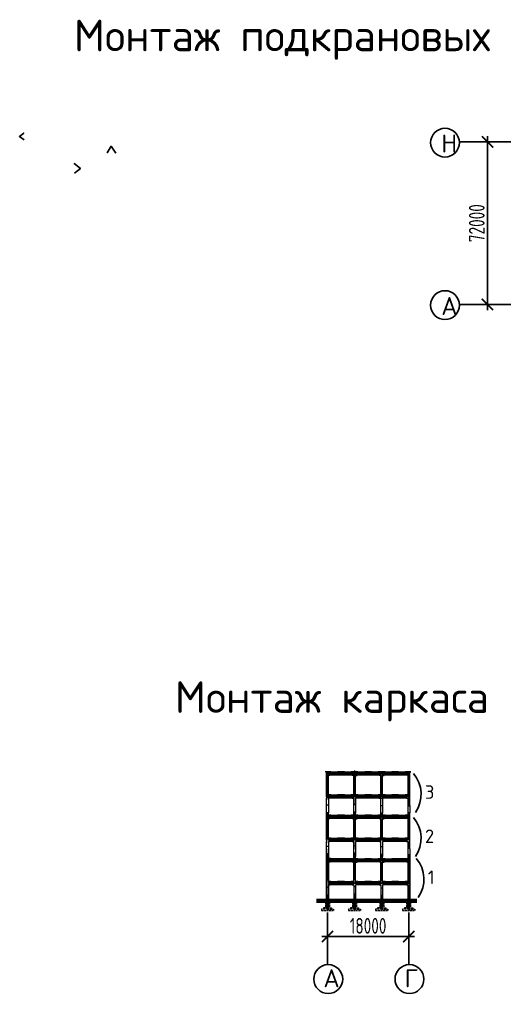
# Paper-space layout 'захватки' of a CAD drawing. Header units: millimetres. Extents: x 42 to 1165, y 6 to 801.
# Drawn here: x 450.5 to 558, y 29.3 to 245.1 of the extents above; entities that cross this region are included whole.
import ezdxf

# ---------------------------------------------------------------- set-up
doc = ezdxf.new("R2010")
doc.units = ezdxf.units.MM
doc.header["$LTSCALE"] = 0.5
doc.linetypes.add('ACAD_ISO10W100', pattern=[18, 12, -3, 0, -3])
doc.linetypes.add('JIS_02_4.0', pattern=[5.5, 4, -1.5])
doc.layers.add('ЛИНИИ_045', color=254, linetype='Continuous')
doc.layers.add('размеры', color=7, linetype='Continuous')
for name, color, linetype, lineweight in [('ТОНКИЕе', 7, 'Continuous', 25), ('Я Тонкая', 2, 'Continuous', 15), ('Я Штриховая', 6, 'JIS_02_4.0', 15), ('яОсевая', 3, 'ACAD_ISO10W100', 15), ('яТолстая', 1, 'Continuous', 60), ('яШтриховая', 6, 'JIS_02_4.0', 15)]:
    doc.layers.add(name, color=color, linetype=linetype, lineweight=lineweight)
doc.styles.add('Наклонный', font='isocpeur.ttf', dxfattribs={"width": 0.7, "height": 3.5})
doc.styles.add('Наклонный 5', font='isocpeur.ttf', dxfattribs={"height": 7})
doc.dimstyles.new('СТРОИТЕЛЬНЫЙ', dxfattribs={"dimtxt": 3.5, "dimasz": 2.5, "dimexe": 1.25, "dimexo": 0.625, "dimtad": 1, "dimdec": 0, "dimlfac": 500, "dimdsep": 46, "dimtxsty": 'Наклонный', "dimblk1": 'ARCHTICK', "dimblk2": 'ARCHTICK', "dimsah": 1, "dimcen": 0, "dimdle": 1.25, "dimadec": 0, "dimazin": 0, "dimtfac": 0.75, "dimtdec": 0, "dimtmove": 0, "dimatfit": 3, "dimldrblk": 'ARCHTICK', "dimfxl": 1, "dimtolj": 1, "dimtzin": 0, "dimarcsym": 0})

# ---------------------------------------------------------------- blocks, each defined once
blk = doc.blocks.new('_ArchTick')
at = {"color": 0, "linetype": 'ByBlock', "const_width": 0.15}
blk.add_lwpolyline([(-0.5, -0.5), (0.5, 0.5)], dxfattribs=at)
blk = doc.blocks.new('*D753')
at = {"layer": 'Defpoints', "color": 0}
for p in [(566.63, 217.98), (554.24, 181.98), (566.63, 181.98)]:
    blk.add_point(p, dxfattribs=at)
at = {"layer": 'размеры', "color": 0, "lineweight": -2}
for p, q in [((566.01, 217.98), (552.99, 217.98)), ((554.24, 219.23), (554.24, 180.73)), ((566.01, 181.98), (552.99, 181.98))]:
    blk.add_line(p, q, dxfattribs=at)
at = {"layer": 'размеры', "color": 0, "lineweight": -2, "xscale": 2.5, "yscale": 2.5, "zscale": 2.5}
for p, rotation in [((554.24, 217.98), 90), ((554.24, 181.98), 270)]:
    blk.add_blockref('_ArchTick', p, dxfattribs=dict(at, rotation=rotation))
at = {"layer": 'размеры', "color": 0, "insert": (551.86, 199.98), "char_height": 3.5, "attachment_point": 5, "rotation": 90, "style": 'Наклонный'}
blk.add_mtext('\\A1;72000', dxfattribs=at)
blk = doc.blocks.new('*D758')
at = {"layer": 'Defpoints', "color": 0}
for p in [(518.78, 45.23), (536.78, 45.23), (536.78, 41.93)]:
    blk.add_point(p, dxfattribs=at)
at = {"layer": 'размеры', "color": 0, "lineweight": -2}
for p, q in [((518.78, 44.6), (518.78, 40.68)), ((536.78, 44.6), (536.78, 40.68)), ((517.53, 41.93), (538.03, 41.93))]:
    blk.add_line(p, q, dxfattribs=at)
at = {"layer": 'размеры', "color": 0, "lineweight": -2, "xscale": 2.5, "yscale": 2.5, "zscale": 2.5, "rotation": 180}
blk.add_blockref('_ArchTick', (518.78, 41.93), dxfattribs=at)
at = {"layer": 'размеры', "color": 0, "lineweight": -2, "xscale": 2.5, "yscale": 2.5, "zscale": 2.5}
blk.add_blockref('_ArchTick', (536.78, 41.93), dxfattribs=at)
at = {"layer": 'размеры', "color": 0, "insert": (527.78, 44.3), "char_height": 3.5, "attachment_point": 5, "style": 'Наклонный'}
blk.add_mtext('\\A1;18000', dxfattribs=at)

psp = doc.layouts.new('захватки')

# ---------------------------------------------------------------- linework, layer by layer
at = {"lineweight": 20}
for points in [[(518.9843, 78.1833), (519.5243, 78.1833), (519.5243, 78.4033), (518.2848, 78.4045)], [(518.5842, 72.8507), (518.5842, 78.4033)], [(518.9842, 77.5139), (518.9842, 77.6827), (519.3174, 77.6827), (519.3174, 77.9143)], [(518.9847, 77.9109), (518.9847, 77.9109), (518.9847, 77.9109), (518.9845, 78.4033)], [(518.9954, 77.9732), (518.9954, 78.1732), (524.6003, 78.1732), (524.6003, 77.9109), (518.9847, 77.9109)], [(518.9847, 77.9109), (519.3174, 77.9143)], [(519.3265, 77.7389), (524.2407, 77.7389)], [(519.5243, 78.1833), (519.5243, 78.4033), (521.0243, 78.4033), (521.0243, 78.1732)], [(521.0243, 78.1791), (521.0243, 78.1791), (522.5243, 78.1791), (522.5243, 78.3991), (521.0243, 78.3991), (521.0243, 78.1791)], [(522.5243, 78.1833), (522.5243, 78.4033), (524.0243, 78.4033), (524.0243, 78.1732)], [(524.6023, 77.6448), (524.6023, 77.6448), (524.269, 77.6448), (524.269, 77.8764)], [(524.6017, 77.8731), (524.269, 77.8764)], [(524.6017, 77.8731), (524.602, 78.4013)], [(525.0092, 77.9732), (525.0092, 78.1732), (530.6142, 78.1732), (530.6142, 77.9109), (524.9986, 77.9109)], [(525.0023, 77.476), (525.0023, 77.6448), (525.3355, 77.6448), (525.3355, 77.8764)], [(525.0028, 77.8731), (525.0028, 77.8731), (525.0028, 77.8731), (525.0025, 78.4)], [(525.0028, 77.8731), (525.3355, 77.8764)], [(525.003, 78.1791), (525.5243, 78.1791), (525.5243, 78.3991), (525.003, 78.3991)], [(525.3403, 77.7389), (530.2546, 77.7389)], [(525.5243, 78.1791), (525.5243, 78.3991), (527.0243, 78.3991), (527.0243, 78.169)], [(527.0243, 78.175), (527.0243, 78.175), (528.5243, 78.175), (528.5243, 78.395), (527.0243, 78.395), (527.0243, 78.175)], [(528.5243, 78.175), (528.5243, 78.395), (530.0243, 78.395), (530.0243, 78.1649)], [(531.5243, 78.3909), (530.0243, 78.3909), (530.0243, 78.1709)], [(530.6039, 77.6448), (530.6039, 77.6448), (530.2146, 77.6448), (530.2146, 77.8764)], [(530.6039, 77.8731), (530.2146, 77.8764)], [(530.6033, 77.8731), (530.6036, 78.3909)], [(531.0039, 77.476), (531.0039, 77.6448), (531.3371, 77.6448), (531.3371, 77.8764)], [(531.0044, 77.8731), (531.0044, 77.8731), (531.0044, 77.8731), (531.0041, 78.3909)], [(531.0044, 77.8731), (531.3371, 77.8764)], [(531.0046, 78.1709), (531.5243, 78.1709), (531.5243, 78.3909), (531.0046, 78.3909)], [(531.0443, 77.9732), (531.0443, 78.1732), (536.6493, 78.1732), (536.6493, 77.9109), (531.0337, 77.9109)], [(531.3754, 77.7389), (536.2897, 77.7389)], [(531.5243, 78.1709), (531.5243, 78.3909), (533.0243, 78.3909), (533.0243, 78.1608)], [(533.0243, 78.1667), (533.0243, 78.1667), (534.5243, 78.1667), (534.5243, 78.3867), (533.0243, 78.3867), (533.0243, 78.1667)], [(534.5243, 78.1833), (534.5243, 78.4033), (536.0243, 78.4033), (536.0243, 78.1732)], [(536.0243, 78.1791), (536.0243, 78.1791), (536.6347, 78.1791), (536.6347, 78.3991), (536.0243, 78.3991), (536.0243, 78.1791)], [(536.634, 77.6827), (536.634, 77.6827), (536.3008, 77.6827), (536.3008, 77.9143)], [(536.6335, 77.9109), (536.3008, 77.9143)], [(536.6335, 77.9109), (536.6337, 78.3991)], [(537.034, 77.5983), (537.034, 77.5983), (537.034, 77.5983), (537.034, 78.3991)], [(518.5842, 76.2732), (518.5842, 72.8827)], [(518.9842, 72.8507), (518.9842, 77.5983)], [(524.6023, 72.8128), (524.6018, 77.6448)], [(524.6023, 76.2354), (524.6023, 72.8448)], [(525.0023, 72.8128), (525.0023, 77.5604)], [(530.6039, 72.8128), (530.6034, 77.6448)], [(530.6039, 77.476), (530.6039, 77.6448)], [(530.6039, 76.2354), (530.6039, 72.8448)], [(531.0039, 72.8128), (531.0039, 77.5604)], [(536.634, 72.8507), (536.634, 77.6827)], [(536.634, 76.2732), (536.634, 72.8827)], [(537.034, 70.9798), (537.034, 77.5983)], [(518.5842, 72.8507), (518.5842, 72.8827)], [(518.5842, 72.8507), (518.5861, 72.8243), (518.5861, 72.5662), (518.5842, 72.5925), (518.5842, 72.2205)], [(518.5842, 69.317), (518.5842, 72.5925)], [(518.9838, 73.123), (519.5238, 73.123), (519.5238, 73.343), (518.9838, 73.343)], [(518.9948, 72.9129), (518.9948, 73.1129), (524.5997, 73.1129), (524.5997, 72.8507), (518.9842, 72.8507)], [(518.9842, 72.8507), (519.3325, 72.8507), (519.3325, 72.5925), (518.9842, 72.5925), (518.9842, 70.9798)], [(519.3259, 72.6786), (524.2402, 72.6786)], [(519.5238, 73.123), (519.5238, 73.343), (521.0238, 73.343), (521.0238, 73.1129)], [(521.0238, 73.1189), (521.0238, 73.1189), (522.5238, 73.1189), (522.5238, 73.3389), (521.0238, 73.3389), (521.0238, 73.1189)], [(522.5238, 73.123), (522.5238, 73.343), (524.0238, 73.343), (524.0238, 73.1129)], [(524.6023, 72.8128), (524.254, 72.8128), (524.254, 72.5547), (524.6023, 72.5547), (524.6023, 70.9419)], [(524.6023, 72.8128), (524.6023, 72.8448)], [(524.6023, 69.2792), (524.6023, 72.5547)], [(524.6041, 72.5283), (524.6023, 72.5547), (524.6023, 72.1826)], [(525.0087, 72.9129), (525.0087, 73.1129), (530.6136, 73.1129), (530.6136, 72.8507), (524.9981, 72.8507)], [(525.0023, 72.8128), (525.3506, 72.8128), (525.3506, 72.5547), (525.0023, 72.5547), (525.0023, 70.9419)], [(525.0025, 73.1189), (525.5238, 73.1189), (525.5238, 73.3389), (525.0025, 73.3389)], [(525.3398, 72.6786), (530.2541, 72.6786)], [(525.5238, 73.1189), (525.5238, 73.3389), (527.0238, 73.3389), (527.0238, 73.1088)], [(527.0238, 73.1147), (527.0238, 73.1147), (528.5238, 73.1147), (528.5238, 73.3347), (527.0238, 73.3347), (527.0238, 73.1147)], [(528.5238, 73.1147), (528.5238, 73.3347), (530.0238, 73.3347), (530.0238, 73.1046)], [(530.6041, 73.3306), (530.0238, 73.3306), (530.0238, 73.1106)], [(530.6039, 72.8128), (530.1995, 72.8128), (530.1995, 72.5547), (530.6039, 72.5547), (530.6039, 72.5547)], [(530.6039, 72.8128), (530.6039, 72.8448)], [(530.6039, 69.2792), (530.6039, 72.5547)], [(531.0039, 72.8128), (531.3522, 72.8128), (531.3522, 72.5547), (531.0039, 72.5547), (531.0039, 70.9419)], [(531.0041, 73.1106), (531.5238, 73.1106), (531.5238, 73.3306), (531.0041, 73.3306)], [(531.0438, 72.9129), (531.0438, 73.1129), (536.6487, 73.1129), (536.6487, 72.8507), (531.0332, 72.8507)], [(531.3749, 72.6786), (536.2892, 72.6786)], [(531.5238, 73.1106), (531.5238, 73.3306), (533.0238, 73.3306), (533.0238, 73.1005)], [(533.0238, 73.1064), (533.0238, 73.1064), (534.5238, 73.1064), (534.5238, 73.3264), (533.0238, 73.3264), (533.0238, 73.1064)], [(534.5238, 73.123), (534.5238, 73.343), (536.0238, 73.343), (536.0238, 73.1129)], [(536.0238, 73.1189), (536.0238, 73.1189), (536.6342, 73.1189), (536.6342, 73.3389), (536.0238, 73.3389), (536.0238, 73.1189)], [(536.634, 72.8507), (536.2857, 72.8507), (536.2857, 72.5925), (536.634, 72.5925), (536.634, 70.9798)], [(536.634, 72.8507), (536.634, 72.8827)], [(536.634, 69.317), (536.634, 72.5925)], [(518.5837, 68.3082), (518.5842, 69.3116)], [(518.9842, 70.9798), (518.9842, 69.3116), (518.5842, 69.317)], [(518.9847, 68.3082), (518.9847, 68.3082), (518.9847, 68.3082), (518.9842, 69.3116), (518.5842, 69.3116)], [(524.6017, 68.2703), (524.6023, 69.2737)], [(525.0023, 70.9419), (525.0023, 69.2737), (524.6023, 69.2792)], [(525.0028, 68.2703), (525.0028, 68.2703), (525.0028, 68.2703), (525.0023, 69.2737), (524.6023, 69.2737)], [(530.6033, 68.2703), (530.6039, 69.2737)], [(531.0039, 70.9419), (531.0039, 69.2737), (530.6039, 69.2792)], [(531.0044, 68.2703), (531.0044, 68.2703), (531.0044, 68.2703), (531.0039, 69.2737), (530.6039, 69.2737)], [(536.6335, 68.3082), (536.634, 69.3116)], [(537.034, 70.9798), (537.034, 69.3116), (536.634, 69.317)], [(537.034, 67.9956), (537.034, 67.9956), (537.034, 67.9956), (537.034, 69.3116), (536.634, 69.3116)], [(518.5842, 63.2479), (518.5837, 68.3082)], [(518.5842, 67.9112), (518.5842, 68.3082), (518.5842, 68.3082), (518.5842, 68.3082)], [(518.5842, 68.08), (518.5842, 67.9112)], [(518.9842, 67.9112), (518.9842, 68.08), (519.3174, 68.08), (519.3174, 68.3116)], [(518.9842, 63.2479), (518.9842, 67.9956)], [(518.9847, 68.5806), (519.5247, 68.5806), (519.5247, 68.8006), (518.9847, 68.8006)], [(518.9847, 68.3082), (519.3174, 68.3116)], [(518.9958, 68.3705), (518.9958, 68.5705), (524.6007, 68.5705), (524.6007, 68.3082), (518.9852, 68.3082)], [(519.3269, 68.1362), (524.2412, 68.1362)], [(519.5247, 68.5806), (519.5247, 68.8006), (521.0247, 68.8006), (521.0247, 68.5705)], [(521.0247, 68.5764), (521.0247, 68.5764), (522.5247, 68.5764), (522.5247, 68.7964), (521.0247, 68.7964), (521.0247, 68.5764)], [(522.5247, 68.5806), (522.5247, 68.8006), (524.0247, 68.8006), (524.0247, 68.5705)], [(524.6023, 68.0421), (524.6023, 68.0421), (524.269, 68.0421), (524.269, 68.2737)], [(524.6017, 68.2703), (524.269, 68.2737)], [(524.6023, 63.2101), (524.6018, 68.0421)], [(525.0097, 68.3705), (525.0097, 68.5705), (530.6146, 68.5705), (530.6146, 68.3082), (524.9991, 68.3082)], [(525.0023, 67.8733), (525.0023, 68.0421), (525.3355, 68.0421), (525.3355, 68.2737)], [(525.0023, 63.2101), (525.0023, 67.9577)], [(525.0028, 68.2703), (525.3355, 68.2737)], [(525.0034, 68.5764), (525.5247, 68.5764), (525.5247, 68.7964), (525.0034, 68.7964)], [(525.3408, 68.1362), (530.2551, 68.1362)], [(525.5247, 68.5764), (525.5247, 68.7964), (527.0247, 68.7964), (527.0247, 68.5663)], [(527.0247, 68.5723), (527.0247, 68.5723), (528.5247, 68.5723), (528.5247, 68.7923), (527.0247, 68.7923), (527.0247, 68.5723)], [(528.5247, 68.5723), (528.5247, 68.7923), (530.0247, 68.7923), (530.0247, 68.5622)], [(530.605, 68.7881), (530.0247, 68.7881), (530.0247, 68.5681)], [(530.6039, 68.0421), (530.6039, 68.0421), (530.2146, 68.0421), (530.2146, 68.2737)], [(530.6039, 68.2703), (530.2146, 68.2737)], [(530.6039, 63.2101), (530.6034, 68.0421)], [(530.6039, 67.8733), (530.6039, 68.0421)], [(531.0039, 67.8733), (531.0039, 68.0421), (531.3371, 68.0421), (531.3371, 68.2737)], [(531.0039, 63.2101), (531.0039, 67.9577)], [(531.0044, 68.2703), (531.3371, 68.2737)], [(531.005, 68.5681), (531.5247, 68.5681), (531.5247, 68.7881), (531.005, 68.7881)], [(531.0448, 68.3705), (531.0448, 68.5705), (536.6497, 68.5705), (536.6497, 68.3082), (531.0342, 68.3082)], [(531.3759, 68.1362), (536.2901, 68.1362)], [(531.5247, 68.5681), (531.5247, 68.7881), (533.0247, 68.7881), (533.0247, 68.558)], [(533.0247, 68.564), (533.0247, 68.564), (534.5247, 68.564), (534.5247, 68.784), (533.0247, 68.784), (533.0247, 68.564)], [(534.5247, 68.5806), (534.5247, 68.8006), (536.0247, 68.8006), (536.0247, 68.5705)], [(536.0247, 68.5764), (536.0247, 68.5764), (536.6352, 68.5764), (536.6352, 68.7964), (536.0247, 68.7964), (536.0247, 68.5764)], [(536.634, 68.08), (536.634, 68.08), (536.3008, 68.08), (536.3008, 68.3116)], [(536.6335, 68.3082), (536.3008, 68.3116)], [(536.634, 63.2479), (536.634, 68.08)], [(537.034, 61.3771), (537.034, 67.9956)], [(518.5842, 66.6705), (518.5842, 63.28)], [(524.6023, 66.6326), (524.6023, 63.2421)], [(530.6039, 66.6326), (530.6039, 63.2421)], [(536.634, 66.6705), (536.634, 63.28)], [(518.5842, 63.2479), (518.5842, 63.28)], [(518.5842, 63.2479), (518.5861, 63.2216), (518.5861, 62.9635), (518.5842, 62.9898), (518.5842, 62.6178)], [(518.5842, 59.7143), (518.5842, 62.9898)], [(518.9838, 63.5203), (519.5238, 63.5203), (519.5238, 63.7403), (518.9838, 63.7403)], [(518.9948, 63.3102), (518.9948, 63.5102), (524.5997, 63.5102), (524.5997, 63.2479), (518.9842, 63.2479)], [(518.9842, 63.2479), (519.3325, 63.2479), (519.3325, 62.9898), (518.9842, 62.9898), (518.9842, 61.3771)], [(519.3259, 63.0759), (524.2402, 63.0759)], [(519.5238, 63.5203), (519.5238, 63.7403), (521.0238, 63.7403), (521.0238, 63.5102)], [(521.0238, 63.5161), (521.0238, 63.5161), (522.5238, 63.5161), (522.5238, 63.7361), (521.0238, 63.7361), (521.0238, 63.5161)], [(522.5238, 63.5203), (522.5238, 63.7403), (524.0238, 63.7403), (524.0238, 63.5102)], [(524.6023, 63.2101), (524.254, 63.2101), (524.254, 62.9519), (524.6023, 62.9519), (524.6023, 61.3392)], [(524.6023, 63.2101), (524.6023, 63.2421)], [(524.6023, 59.6764), (524.6023, 62.9519)], [(524.6041, 62.9256), (524.6023, 62.9519), (524.6023, 62.5799)], [(525.0087, 63.3102), (525.0087, 63.5102), (530.6136, 63.5102), (530.6136, 63.2479), (524.9981, 63.2479)], [(525.0023, 63.2101), (525.3506, 63.2101), (525.3506, 62.9519), (525.0023, 62.9519), (525.0023, 61.3392)], [(525.0025, 63.5161), (525.5238, 63.5161), (525.5238, 63.7361), (525.0025, 63.7361)], [(525.3398, 63.0759), (530.2541, 63.0759)], [(525.5238, 63.5161), (525.5238, 63.7361), (527.0238, 63.7361), (527.0238, 63.506)], [(527.0238, 63.512), (527.0238, 63.512), (528.5238, 63.512), (528.5238, 63.732), (527.0238, 63.732), (527.0238, 63.512)], [(528.5238, 63.512), (528.5238, 63.732), (530.0238, 63.732), (530.0238, 63.5019)], [(530.6041, 63.7279), (530.0238, 63.7279), (530.0238, 63.5079)], [(530.6039, 63.2101), (530.1995, 63.2101), (530.1995, 62.9519), (530.6039, 62.9519), (530.6039, 62.9519)], [(530.6039, 63.2101), (530.6039, 63.2421)], [(530.6039, 59.6764), (530.6039, 62.9519)], [(531.0039, 63.2101), (531.3522, 63.2101), (531.3522, 62.9519), (531.0039, 62.9519), (531.0039, 61.3392)], [(531.0041, 63.5079), (531.5238, 63.5079), (531.5238, 63.7279), (531.0041, 63.7279)], [(531.0438, 63.3102), (531.0438, 63.5102), (536.6487, 63.5102), (536.6487, 63.2479), (531.0332, 63.2479)], [(531.3749, 63.0759), (536.2892, 63.0759)], [(531.5238, 63.5079), (531.5238, 63.7279), (533.0238, 63.7279), (533.0238, 63.4978)], [(533.0238, 63.5037), (533.0238, 63.5037), (534.5238, 63.5037), (534.5238, 63.7237), (533.0238, 63.7237), (533.0238, 63.5037)], [(534.5238, 63.5203), (534.5238, 63.7403), (536.0238, 63.7403), (536.0238, 63.5102)], [(536.0238, 63.5161), (536.0238, 63.5161), (536.6342, 63.5161), (536.6342, 63.7361), (536.0238, 63.7361), (536.0238, 63.5161)], [(536.634, 63.2479), (536.2857, 63.2479), (536.2857, 62.9898), (536.634, 62.9898), (536.634, 61.3771)], [(536.634, 63.2479), (536.634, 63.28)], [(536.634, 59.7143), (536.634, 62.9898)], [(518.9842, 61.3771), (518.9842, 59.7089), (518.5842, 59.7143)], [(518.5842, 61.3771), (518.5842, 59.7089), (518.9842, 59.7143)], [(525.0023, 61.3392), (525.0023, 59.671), (524.6023, 59.6764)], [(531.0039, 61.3392), (531.0039, 59.671), (530.6039, 59.6764)], [(537.034, 61.3771), (537.034, 59.7089), (536.634, 59.7143)], [(518.9847, 58.966), (519.5247, 58.966), (519.5247, 59.186), (518.9847, 59.186)], [(518.9958, 58.7559), (518.9958, 58.9559), (524.6007, 58.9559), (524.6007, 58.6937), (518.9852, 58.6937)], [(519.3269, 58.5217), (524.2412, 58.5217)], [(519.5247, 58.966), (519.5247, 59.186), (521.0247, 59.186), (521.0247, 58.9559)], [(521.0247, 58.9619), (521.0247, 58.9619), (522.5247, 58.9619), (522.5247, 59.1819), (521.0247, 59.1819), (521.0247, 58.9619)], [(522.5247, 58.966), (522.5247, 59.186), (524.0247, 59.186), (524.0247, 58.9559)], [(524.6034, 59.1819), (524.0247, 59.1819), (524.0247, 58.9619)], [(524.6029, 53.6073), (524.6029, 58.4394), (524.2697, 58.4394), (524.2697, 58.671)], [(524.6024, 58.6676), (524.2697, 58.671)], [(524.6024, 58.6676), (524.6029, 59.671)], [(525.0034, 58.6676), (525.0034, 58.6676), (525.0034, 58.6676), (525.0029, 59.671), (524.6029, 59.671)], [(525.0097, 58.7559), (525.0097, 58.9559), (530.6146, 58.9559), (530.6146, 58.6937), (524.9991, 58.6937)], [(525.0029, 53.6073), (525.0029, 58.4394), (525.3361, 58.4394), (525.3361, 58.671)], [(525.0034, 58.9619), (525.5247, 58.9619), (525.5247, 59.1819), (525.0034, 59.1819)], [(525.0034, 58.6676), (525.3361, 58.671)], [(525.3408, 58.5217), (530.2551, 58.5217)], [(525.5247, 58.9619), (525.5247, 59.1819), (527.0247, 59.1819), (527.0247, 58.9518)], [(527.0247, 58.9578), (527.0247, 58.9578), (528.5247, 58.9578), (528.5247, 59.1778), (527.0247, 59.1778), (527.0247, 58.9578)], [(528.5247, 58.9578), (528.5247, 59.1778), (530.0247, 59.1778), (530.0247, 58.9477)], [(530.605, 59.1736), (530.0247, 59.1736), (530.0247, 58.9536)], [(530.6045, 53.6073), (530.6045, 58.4394), (530.2713, 58.4394), (530.2713, 58.671)], [(530.604, 58.6676), (530.2713, 58.671)], [(530.604, 58.6676), (530.6045, 59.671)], [(531.005, 58.6676), (531.005, 58.6676), (531.005, 58.6676), (531.0045, 59.671), (530.6045, 59.671)], [(531.0045, 53.6073), (531.0045, 58.4394), (531.3377, 58.4394), (531.3377, 58.671)], [(531.005, 58.9536), (531.5247, 58.9536), (531.5247, 59.1736), (531.005, 59.1736)], [(531.005, 58.6676), (531.3377, 58.671)], [(531.0448, 58.7559), (531.0448, 58.9559), (536.6497, 58.9559), (536.6497, 58.6937), (531.0342, 58.6937)], [(531.3759, 58.5217), (536.2901, 58.5217)], [(531.5247, 58.9536), (531.5247, 59.1736), (533.0247, 59.1736), (533.0247, 58.9435)], [(533.0247, 58.9495), (533.0247, 58.9495), (534.5247, 58.9495), (534.5247, 59.1695), (533.0247, 59.1695), (533.0247, 58.9495)], [(534.5247, 58.966), (534.5247, 59.186), (536.0247, 59.186), (536.0247, 58.9559)], [(536.0247, 58.9619), (536.0247, 58.9619), (536.6352, 58.9619), (536.6352, 59.1819), (536.0247, 59.1819), (536.0247, 58.9619)], [(518.9842, 53.8845), (519.5242, 53.8845), (519.5242, 54.1045), (518.9842, 54.1045)], [(519.5242, 53.8845), (519.5242, 54.1045), (521.0242, 54.1045), (521.0242, 53.8744)], [(521.0242, 53.8804), (521.0242, 53.8804), (522.5242, 53.8804), (522.5242, 54.1004), (521.0242, 54.1004), (521.0242, 53.8804)], [(522.5242, 53.8845), (522.5242, 54.1045), (524.0242, 54.1045), (524.0242, 53.8744)], [(524.6029, 54.1004), (524.0242, 54.1004), (524.0242, 53.8804)], [(525.0029, 53.8804), (525.5242, 53.8804), (525.5242, 54.1004), (525.0029, 54.1004)], [(525.5242, 53.8804), (525.5242, 54.1004), (527.0242, 54.1004), (527.0242, 53.8703)], [(527.0242, 53.8762), (527.0242, 53.8762), (528.5242, 53.8762), (528.5242, 54.0962), (527.0242, 54.0962), (527.0242, 53.8762)], [(528.5242, 53.8762), (528.5242, 54.0962), (530.0242, 54.0962), (530.0242, 53.8661)], [(530.6045, 54.0921), (530.0242, 54.0921), (530.0242, 53.8721)], [(531.0045, 53.8721), (531.5242, 53.8721), (531.5242, 54.0921), (531.0045, 54.0921)], [(531.5242, 53.8721), (531.5242, 54.0921), (533.0242, 54.0921), (533.0242, 53.862)], [(533.0242, 53.8679), (533.0242, 53.8679), (534.5242, 53.8679), (534.5242, 54.0879), (533.0242, 54.0879), (533.0242, 53.8679)], [(534.5242, 53.8845), (534.5242, 54.1045), (536.0242, 54.1045), (536.0242, 53.8744)], [(536.0242, 53.8804), (536.0242, 53.8804), (536.6346, 53.8804), (536.6346, 54.1004), (536.0242, 54.1004), (536.0242, 53.8804)], [(518.9953, 53.6744), (518.9953, 53.8744), (524.6002, 53.8744), (524.6002, 53.6122), (518.9846, 53.6122)], [(519.3264, 53.4401), (524.2406, 53.4401)], [(524.0242, 53.8804), (524.0242, 53.8804), (524.6029, 53.8804)], [(524.6029, 53.6073), (524.2546, 53.6073), (524.2546, 53.3492), (524.6029, 53.3492), (524.6029, 48.6339), (525.0029, 48.6394)], [(525.0029, 53.6073), (525.3512, 53.6073), (525.3512, 53.3492), (525.0029, 53.3492), (525.0029, 48.6339), (524.6029, 48.6394)], [(525.0091, 53.6744), (525.0091, 53.8744), (530.6141, 53.8744), (530.6141, 53.6122), (524.9985, 53.6122)], [(525.3402, 53.4401), (530.2545, 53.4401)], [(530.0242, 53.8721), (530.0242, 53.8721), (530.6141, 53.8721)], [(530.6045, 53.6073), (530.2562, 53.6073), (530.2562, 53.3492), (530.6045, 53.3492), (530.6045, 48.6339), (531.0045, 48.6394)], [(531.0045, 53.6073), (531.3528, 53.6073), (531.3528, 53.3492), (531.0045, 53.3492), (531.0045, 48.6339), (530.6045, 48.6394)], [(531.0442, 53.6744), (531.0442, 53.8744), (536.6492, 53.8744), (536.6492, 53.6122), (531.0336, 53.6122)], [(531.3753, 53.4401), (536.2896, 53.4401)]]:
    psp.add_lwpolyline(points, dxfattribs=at)
for points in [[(524.0243, 78.4033), (525.2637, 78.3991)], [(536.6347, 78.3991), (537.2848, 78.4045)], [(524.0238, 73.343), (524.5997, 73.343)], [(524.0247, 68.8006), (524.6007, 68.8006)], [(524.0238, 63.7403), (524.6023, 63.7403)], [(518.9847, 58.7055), (518.9847, 58.7055), (518.9847, 58.7055), (518.9842, 59.7089), (518.5842, 59.7089), (518.5842, 53.6773)], [(518.9842, 53.6452), (518.9842, 58.4773), (519.3174, 58.4773), (519.3174, 58.7089)], [(518.9847, 58.7055), (519.3174, 58.7089)], [(536.6346, 53.6452), (536.6346, 58.4773), (536.3014, 58.4773), (536.3014, 58.7089)], [(536.6341, 58.7055), (536.3014, 58.7089)], [(536.6341, 58.7055), (536.6341, 58.7055), (536.6341, 58.7055), (536.6346, 59.7089), (537.0346, 59.7089), (537.0346, 53.6773)], [(518.5842, 48.6773), (518.5842, 53.6773)], [(518.9842, 53.624), (519.3325, 53.624), (519.3325, 53.3871), (518.9842, 53.3871), (518.9842, 48.6718), (518.5842, 48.6773)], [(536.6346, 53.6452), (536.2863, 53.6452), (536.2863, 53.3871), (536.6346, 53.3871), (536.6346, 48.6718), (537.0346, 48.6773)], [(537.0346, 48.6773), (537.0346, 53.6773)], [(518.7848, 47.2782), (518.7848, 43.1814)], [(536.7848, 47.2782), (536.7848, 43.1814)]]:
    psp.add_lwpolyline(points)
for points in [[(530.6039, 77.8731), (530.6039, 77.8731)], [(530.6039, 68.2703), (530.6039, 68.2703)]]:
    psp.add_lwpolyline(points, close=True, dxfattribs=at)
at = {"layer": 'ЛИНИИ_045', "color": 7}
for p, q in [((519.8165, 53.8845), (519.0057, 53.8845)), ((525.8082, 53.8649), (524.9974, 53.8649))]:
    psp.add_line(p, q, dxfattribs=at)
at = {"layer": 'ТОНКИЕе', "color": 1}
for points in [[(450.4992, 219.1584), (451.4483, 219.9302), (450.4992, 219.1584), (451.5203, 218.4106)], [(470.8207, 217.0193), (469.9636, 215.5836), (470.8207, 217.0193), (471.8256, 215.502)], [(464.0179, 212.116), (462.6457, 213.1958), (464.0179, 212.116), (462.678, 211.0349)]]:
    psp.add_lwpolyline(points, dxfattribs=at)
at = {"layer": 'ТОНКИЕе', "color": 0}
for points in [[(554.2387, 217.9762), (548.0139, 217.9762)], [(554.2387, 181.9762), (548.0139, 181.9762)], [(518.7848, 41.926), (518.7848, 35.7012)], [(536.7848, 41.926), (536.7848, 35.7012)]]:
    psp.add_lwpolyline(points, dxfattribs=at)
for centre in [(544.8177, 217.8204), (544.8177, 181.8204), (518.9406, 32.505), (536.9406, 32.505)]:
    psp.add_circle(centre, 3.2, dxfattribs=at)
for centre in [(532.4233, 73.4565), (532.4236, 63.6685), (533.0493, 54.596)]:
    psp.add_arc(centre, 7.1099, 325.396018, 40.512787, dxfattribs=at)
at = {"layer": 'Я Тонкая', "color": 0}
psp.add_line((518.9848, 48.6799), (518.5848, 48.6799), dxfattribs=at)
at = {"layer": 'Я Штриховая', "color": 0}
psp.add_line((518.5848, 49.8299), (518.2848, 49.8299), dxfattribs=at)
at = {"layer": 'яОсевая', "color": 0}
for p, q in [((518.7848, 78.5739), (518.7848, 47.6706)), ((524.7848, 78.7285), (524.7848, 47.6706)), ((530.7848, 78.4457), (530.7848, 47.6706)), ((536.8344, 78.3991), (536.7848, 47.6706))]:
    psp.add_line(p, q, dxfattribs=at)
at = {"layer": 'яТолстая', "color": 0}
for p, q in [((516.3653, 49.8299), (518.5848, 49.8299)), ((518.9848, 49.8299), (538.593, 49.8299))]:
    psp.add_line(p, q, dxfattribs=at)
at = {"layer": 'яШтриховая', "color": 0, "ltscale": 0.2, "transparency": 33554687}
for p, q in [((518.7848, 47.9706), (517.4348, 47.9706)), ((517.4348, 47.9706), (517.4348, 47.6706)), ((517.4348, 47.6706), (520.1348, 47.6706)), ((518.7848, 48.2706), (517.8848, 48.2706)), ((517.8848, 48.2706), (517.8848, 47.9706)), ((518.3348, 49.4706), (518.3348, 48.2706)), ((518.7848, 48.2706), (519.6848, 48.2706)), ((518.7848, 47.9706), (520.1348, 47.9706)), ((519.2348, 49.4706), (519.2348, 48.2706)), ((519.6848, 48.2706), (519.6848, 47.9706)), ((520.1348, 47.9706), (520.1348, 47.6706)), ((524.7612, 47.9706), (523.4112, 47.9706)), ((523.4112, 47.9706), (523.4112, 47.6706)), ((523.4112, 47.6706), (526.1112, 47.6706)), ((524.7612, 48.2706), (523.8612, 48.2706)), ((523.8612, 48.2706), (523.8612, 47.9706)), ((524.3112, 49.4706), (524.3112, 48.2706)), ((524.7612, 48.2706), (525.6612, 48.2706)), ((524.7612, 47.9706), (526.1112, 47.9706)), ((525.2112, 49.4706), (525.2112, 48.2706)), ((525.6612, 48.2706), (525.6612, 47.9706)), ((526.1112, 47.9706), (526.1112, 47.6706)), ((530.7903, 47.9706), (529.4403, 47.9706)), ((529.4403, 47.9706), (529.4403, 47.6706)), ((529.4403, 47.6706), (532.1403, 47.6706)), ((530.7903, 48.2706), (529.8903, 48.2706)), ((529.8903, 48.2706), (529.8903, 47.9706)), ((530.3403, 49.4706), (530.3403, 48.2706)), ((530.7903, 48.2706), (531.6903, 48.2706)), ((530.7903, 47.9706), (532.1403, 47.9706)), ((531.2403, 49.4706), (531.2403, 48.2706)), ((531.6903, 48.2706), (531.6903, 47.9706)), ((532.1403, 47.9706), (532.1403, 47.6706)), ((536.7596, 47.9706), (535.4096, 47.9706)), ((535.4096, 47.9706), (535.4096, 47.6706)), ((535.4096, 47.6706), (538.1096, 47.6706)), ((536.7596, 48.2706), (535.8596, 48.2706)), ((535.8596, 48.2706), (535.8596, 47.9706)), ((536.3096, 49.4706), (536.3096, 48.2706)), ((536.7596, 48.2706), (537.6596, 48.2706)), ((536.7596, 47.9706), (538.1096, 47.9706)), ((537.2096, 49.4706), (537.2096, 48.2706)), ((537.6596, 48.2706), (537.6596, 47.9706)), ((538.1096, 47.9706), (538.1096, 47.6706))]:
    psp.add_line(p, q, dxfattribs=at)
at = {"layer": 'яШтриховая', "color": 0, "ltscale": 0.3, "transparency": 33554687}
for p, q in [((518.3348, 49.4706), (518.462, 49.4706)), ((518.462, 49.4706), (518.5205, 48.6107)), ((518.5205, 48.6107), (518.9848, 48.6107)), ((518.8531, 48.6107), (519.0486, 48.6121)), ((519.0486, 48.6121), (519.116, 49.4706)), ((519.116, 49.4706), (519.2348, 49.4706)), ((524.3112, 49.4706), (524.4384, 49.4706)), ((524.4384, 49.4706), (524.4969, 48.6107)), ((524.4969, 48.6107), (525.0248, 48.6107)), ((525.0248, 48.6107), (525.0924, 49.4706)), ((525.0924, 49.4706), (525.2112, 49.4706)), ((530.3403, 49.4706), (530.4676, 49.4706)), ((530.4676, 49.4706), (530.526, 48.6107)), ((530.526, 48.6107), (530.9903, 48.6107)), ((530.9903, 48.6107), (531.0541, 48.6121)), ((531.0541, 48.6121), (531.1215, 49.4706)), ((531.1215, 49.4706), (531.2403, 49.4706)), ((536.3096, 49.4706), (536.4369, 49.4706)), ((536.4369, 49.4706), (536.4953, 48.6107)), ((536.4953, 48.6107), (536.9596, 48.6107)), ((536.9596, 48.6107), (537.0234, 48.6121)), ((537.0234, 48.6121), (537.0908, 49.4706)), ((537.0908, 49.4706), (537.2096, 49.4706))]:
    psp.add_line(p, q, dxfattribs=at)

# ---------------------------------------------------------------- texts
at = {"layer": 'ТОНКИЕе', "color": 0, "attachment_point": 1, "style": 'Наклонный 5'}
for s, width, insert, char_height in [('{\\Q0;Монтаж подкрановых балок промышленного здания}', 660.87029, (462.5626, 245.0658), 7), ('{\\Q0;Н}', 1.852732, (543.9868, 219.6271), 4), ('{\\Q0;А}', 1.852732, (543.9868, 183.6271), 4), ('{\\Q0;Монтаж каркаса АЗ}', 660.87029, (484.9416, 98.4839), 7), ('3', 1.831485, (540.3743, 75.4345), 3), ('2', 1.831485, (540.3747, 65.6465), 3), ('1', 1.831485, (541.0004, 56.574), 3), ('{\\Q0;А}', 1.852732, (517.8712, 34.6911), 4), ('{\\Q0;Г}', 1.852732, (535.8712, 34.6911), 4)]:
    psp.add_mtext_dynamic_manual_height_columns(s, width=width, gutter_width=35, heights=[0], dxfattribs=dict(at, insert=insert, char_height=char_height))

# ---------------------------------------------------------------- dimensions: what is measured, and where the dimension line sits
at = {"layer": 'размеры', "color": 0}
dim = psp.add_linear_dim(base=(554.2387, 181.9762), p1=(566.6325, 217.9762), p2=(566.6325, 181.9762), angle=90, text='72000', dimstyle='СТРОИТЕЛЬНЫЙ', dxfattribs=at)
dim.commit()
dim.dimension.update_dxf_attribs({"geometry": '*D753', "text_midpoint": (551.8637, 199.9762)})
dim = psp.add_linear_dim(base=(536.7848, 41.926), p1=(518.7848, 45.2298), p2=(536.7848, 45.2298), text='18000', dimstyle='СТРОИТЕЛЬНЫЙ', dxfattribs=at)
dim.commit()
dim.dimension.update_dxf_attribs({"geometry": '*D758', "text_midpoint": (527.7848, 44.301)})

doc.saveas('drawing.dxf')
